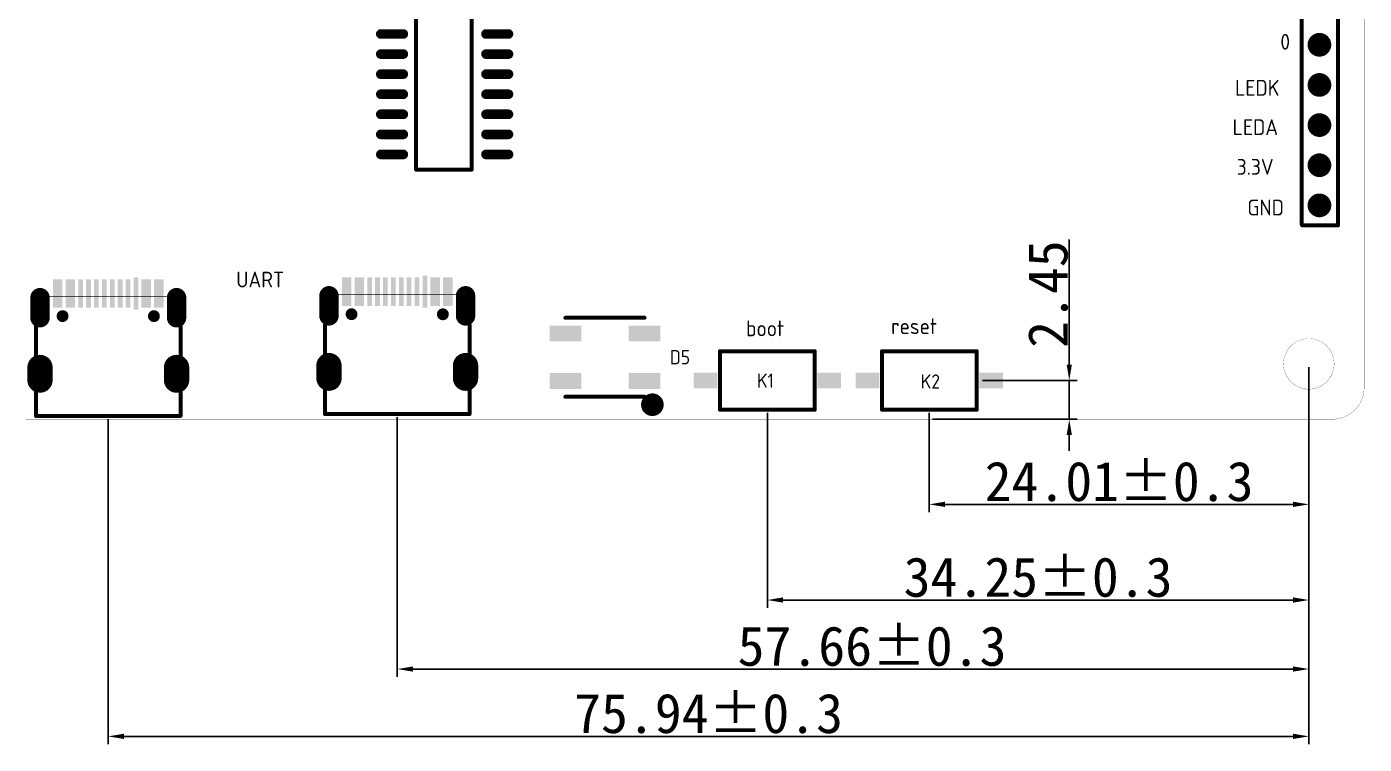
# Model space of a CAD drawing. Header units: millimetres. Extents: x 5267 to 5744, y 1644 to 2007.
# Drawn here: x 5597.7 to 5682.3, y 1777.2 to 1822.6 of the extents above; entities that cross this region are included whole.
import ezdxf

# ---------------------------------------------------------------- set-up
doc = ezdxf.new("R2010")
doc.units = ezdxf.units.MM
doc.header["$LTSCALE"] = 0.1
for name, color, linetype in [('dwg', 7, 'Continuous'), ('KEEPOUTLAYER', 6, 'Continuous'), ('MECHANICAL15', 56, 'Continuous'), ('MECHANICAL6', 56, 'Continuous'), ('MULTILAYER', 9, 'Continuous'), ('TOPOVERLAY', 2, 'Continuous'), ('TOPPASTE', 8, 'Continuous')]:
    doc.layers.add(name, color=color, linetype=linetype)
doc.styles.get("Standard").update_dxf_attribs({"font": 'isocp2.shx'})
doc.styles.add('VIEW 2.5', font='', dxfattribs={"height": 2.5})
doc.styles.get('VIEW 2.5').set_extended_font_data('SimSun')
doc.dimstyles.new('VIEW 2.5', dxfattribs={"dimtxt": 1, "dimasz": 1, "dimexe": 0.5, "dimexo": 0.2, "dimgap": 0.09, "dimtad": 1, "dimzin": 0, "dimdsep": 46, "dimtxsty": 'VIEW 2.5', "dimcen": 0.09, "dimclrd": 256, "dimclre": 256, "dimclrt": 256, "dimadec": 0, "dimazin": 0, "dimtp": 0.01, "dimtm": 0.01, "dimtfac": 0.6, "dimtmove": 0, "dimatfit": 0, "dimfxl": 1, "dimtolj": 1, "dimtzin": 0, "dimarcsym": 0})

# ---------------------------------------------------------------- blocks, each defined once
blk = doc.blocks.new('2_54_20_12')
at = {"layer": 'MULTILAYER', "const_width": 0.749999}
for points in [[(-0.375001, 0, 1), (0.375001, 0, 1)], [(2.164999, 0, 1), (2.915001, 0, 1)], [(4.704999, 0, 1), (5.455001, 0, 1)], [(7.244999, 0, 1), (7.995001, 0, 1)], [(9.784999, 0, 1), (10.535001, 0, 1)], [(12.324999, 0, 1), (13.075001, 0, 1)], [(14.864999, 0, 1), (15.615001, 0, 1)], [(17.404999, 0, 1), (18.155001, 0, 1)], [(19.944999, 0, 1), (20.695001, 0, 1)], [(22.484999, 0, 1), (23.235001, 0, 1)], [(25.024999, 0, 1), (25.775001, 0, 1)], [(27.564999, 0, 1), (28.315001, 0, 1)], [(30.104999, 0, 1), (30.855001, 0, 1)], [(32.644999, 0, 1), (33.395001, 0, 1)], [(35.184999, 0, 1), (35.935001, 0, 1)], [(37.724999, 0, 1), (38.475001, 0, 1)], [(40.264999, 0, 1), (41.015001, 0, 1)], [(42.804999, 0, 1), (43.555001, 0, 1)], [(45.344999, 0, 1), (46.095001, 0, 1)], [(47.884999, 0, 1), (48.635001, 0, 1)]]:
    blk.add_lwpolyline(points, format="xyb", close=True, dxfattribs=at)
at = {"layer": 'TOPOVERLAY', "const_width": 0.254}
for points in [[(-1.1176, -1.1176), (-1.1176, 1.1684)], [(49.53, 1.1684), (-1.1176, 1.1684)], [(49.53, -1.0668), (49.53, 1.1684)], [(49.3776, -1.1176), (-1.1176, -1.1176)], [(49.4792, -1.1176), (49.3776, -1.1176)], [(49.4792, -1.1176), (49.53, -1.0668)]]:
    blk.add_lwpolyline(points, dxfattribs=at)
at = {"layer": 'TOPOVERLAY', "const_width": 0.127}
for points in [[(-1.1811, 1.1684, 1), (-1.0541, 1.1684, 1)], [(-1.1811, 1.1684, 1), (-1.0541, 1.1684, 1)], [(49.4665, 1.1684, 1), (49.5935, 1.1684, 1)], [(49.4665, 1.1684, 1), (49.5935, 1.1684, 1)], [(-1.1811, -1.1176, 1), (-1.0541, -1.1176, 1)], [(-1.1811, -1.1176, 1), (-1.0541, -1.1176, 1)], [(49.3141, -1.1176, 1), (49.4411, -1.1176, 1)], [(49.3141, -1.1176, 1), (49.4411, -1.1176, 1)], [(49.4157, -1.1176, 1), (49.5427, -1.1176, 1)], [(49.4157, -1.1176, 1), (49.5427, -1.1176, 1)], [(49.4665, -1.0668, 1), (49.5935, -1.0668, 1)], [(49.4665, -1.0668, 1), (49.5935, -1.0668, 1)]]:
    blk.add_lwpolyline(points, format="xyb", close=True, dxfattribs=at)
blk = doc.blocks.new('5050_28')
at = {"layer": 'TOPOVERLAY'}
for points, const_width in [([(-0.282128, 5.491419, 1), (-0.712429, 5.491419, 1)], 1.000001), ([(-0.962429, 5.491419, 1), (-0.46243, 5.491419, 1)], 0.499999), ([(-0.532127, 5.491419, 1), (-0.032128, 5.491419, 1)], 0.499999), ([(-0.06078, 4.991423, 1), (0.06622, 4.991423, 1)], 0.127), ([(0.939221, 4.991425, 1), (1.066221, 4.991425, 1)], 0.127), ([(0.939221, 4.99142, 1), (1.066221, 4.99142, 1)], 0.127), ([(4.939226, 4.99142, 1), (5.066226, 4.99142, 1)], 0.127), ([(-0.06078, -0.00858, 1), (0.06622, -0.00858, 1)], 0.127), ([(4.93922, -0.00858, 1), (5.066221, -0.00858, 1)], 0.127)]:
    blk.add_lwpolyline(points, format="xyb", close=True, dxfattribs=dict(at, const_width=const_width))
at = {"layer": 'TOPOVERLAY', "const_width": 0.254}
for points in [[(5.002726, 4.99142), (0.00272, 4.991423)], [(1.002721, 4.991425), (1.002721, 4.99142)], [(5.00272, -0.00858), (0.00272, -0.00858)]]:
    blk.add_lwpolyline(points, dxfattribs=at)
at = {"layer": 'TOPPASTE'}
for points in [[(-0.99728, 3.49142), (1.002721, 3.49142), (-0.99728, 4.491418), (1.002721, 4.491418)], [(6.002721, 4.491419), (4.00272, 4.491418), (6.002721, 3.491421), (4.00272, 3.491421)], [(-0.99728, 0.491421), (1.002721, 0.491421), (-0.99728, 1.491419), (1.002721, 1.491419)], [(6.002721, 1.491419), (4.00272, 1.491419), (6.002721, 0.491421), (4.00272, 0.491421)]]:
    blk.add_solid(points, dxfattribs=at)
blk = doc.blocks.new('KEY_39')
at = {"layer": 'TOPOVERLAY', "const_width": 0.254}
for points in [[(-0.004308, 3.688964), (5.995703, 3.688964)], [(-0.004308, -0.011036), (-0.004308, 3.688964)], [(5.995698, -0.011036), (5.995703, 3.688964)], [(-0.004308, -0.011036), (5.995698, -0.011036)]]:
    blk.add_lwpolyline(points, dxfattribs=at)
at = {"layer": 'TOPOVERLAY', "const_width": 0.127}
for points in [[(-0.067808, 3.688964, 1), (0.059192, 3.688964, 1)], [(-0.067808, 3.688964, 1), (0.059192, 3.688964, 1)], [(5.932203, 3.688964, 1), (6.059203, 3.688964, 1)], [(5.932203, 3.688964, 1), (6.059203, 3.688964, 1)], [(-0.067808, -0.011036, 1), (0.059192, -0.011036, 1)], [(-0.067808, -0.011036, 1), (0.059192, -0.011036, 1)], [(5.932198, -0.011036, 1), (6.059198, -0.011036, 1)], [(5.932198, -0.011036, 1), (6.059198, -0.011036, 1)]]:
    blk.add_lwpolyline(points, format="xyb", close=True, dxfattribs=at)
at = {"layer": 'TOPPASTE'}
for points in [[(-0.174302, 2.338956), (-1.674299, 2.338956), (-0.174302, 1.338958), (-1.674299, 1.338958)], [(7.64969, 2.338956), (6.149693, 2.338956), (7.64969, 1.338958), (6.149693, 1.338958)]]:
    blk.add_solid(points, dxfattribs=at)
blk = doc.blocks.new('KEY_40')
at = {"layer": 'TOPOVERLAY', "const_width": 0.254}
for points in [[(-0.004308, 3.688964), (5.995703, 3.688964)], [(-0.004308, -0.011036), (-0.004308, 3.688964)], [(5.995698, -0.011036), (5.995703, 3.688964)], [(-0.004308, -0.011036), (5.995698, -0.011036)]]:
    blk.add_lwpolyline(points, dxfattribs=at)
at = {"layer": 'TOPOVERLAY', "const_width": 0.127}
for points in [[(-0.067808, 3.688964, 1), (0.059192, 3.688964, 1)], [(-0.067808, 3.688964, 1), (0.059192, 3.688964, 1)], [(5.932203, 3.688964, 1), (6.059203, 3.688964, 1)], [(5.932203, 3.688964, 1), (6.059203, 3.688964, 1)], [(-0.067808, -0.011036, 1), (0.059192, -0.011036, 1)], [(-0.067808, -0.011036, 1), (0.059192, -0.011036, 1)], [(5.932198, -0.011036, 1), (6.059198, -0.011036, 1)], [(5.932198, -0.011036, 1), (6.059198, -0.011036, 1)]]:
    blk.add_lwpolyline(points, format="xyb", close=True, dxfattribs=at)
at = {"layer": 'TOPPASTE'}
for points in [[(-0.174302, 2.338956), (-1.674299, 2.338956), (-0.174302, 1.338958), (-1.674299, 1.338958)], [(7.64969, 2.338956), (6.149693, 2.338956), (7.64969, 1.338958), (6.149693, 1.338958)]]:
    blk.add_solid(points, dxfattribs=at)
blk = doc.blocks.new('SOP16_74')
at = {"layer": 'TOPOVERLAY', "const_width": 0.254}
for points in [[(-2.224402, -7.63033), (-2.224402, 2.854978)], [(-2.173587, 2.854978), (-1.132192, 2.85498)], [(0.137803, 2.85498), (1.2554, 2.849895)], [(1.280808, 2.829578), (1.285888, -7.630333)], [(-2.224402, -7.63033), (1.285888, -7.630333)]]:
    blk.add_lwpolyline(points, dxfattribs=at)
at = {"layer": 'TOPOVERLAY', "const_width": 0.127}
for points in [[(-2.287902, 2.854978, 1), (-2.160902, 2.854978, 1)], [(-2.237087, 2.854978, 1), (-2.110087, 2.854978, 1)], [(-1.195695, 2.85498, 1), (-1.068695, 2.85498, 1)], [(-1.195692, 2.85498, 1), (-1.068692, 2.85498, 1)], [(0.074303, 2.85498, 1), (0.201303, 2.85498, 1)], [(0.074305, 2.85498, 1), (0.201305, 2.85498, 1)], [(1.1919, 2.849895, 1), (1.3189, 2.849895, 1)], [(1.217308, 2.829578, 1), (1.344308, 2.829578, 1)], [(-2.287902, -7.63033, 1), (-2.160902, -7.63033, 1)], [(-2.287902, -7.63033, 1), (-2.160902, -7.63033, 1)], [(1.222388, -7.630333, 1), (1.349388, -7.630333, 1)], [(1.222388, -7.630333, 1), (1.349388, -7.630333, 1)]]:
    blk.add_lwpolyline(points, format="xyb", close=True, dxfattribs=at)
at = {"layer": 'TOPOVERLAY', "const_width": 0.254}
blk.add_lwpolyline([(0.137805, 2.85498, -1), (-1.132195, 2.85498)], format="xyb", dxfattribs=at)
at = {"layer": 'TOPPASTE', "const_width": 0.6096}
for points in [[(-3.037192, 2.219983), (-4.459592, 2.219983)], [(3.617595, 2.21999), (2.195195, 2.21999)], [(-3.037195, 0.949983), (-4.459595, 0.949983)], [(3.617598, 0.949985), (2.195198, 0.949985)], [(-3.037187, -0.32002), (-4.459587, -0.32002)], [(3.617598, -0.320012), (2.195198, -0.320012)], [(-3.037192, -1.590017), (-4.459592, -1.590017)], [(3.617598, -1.59001), (2.195198, -1.59001)], [(-3.037195, -2.860017), (-4.459595, -2.860017)], [(3.617598, -2.860012), (2.195198, -2.860012)], [(-3.037192, -4.13002), (-4.459592, -4.13002)], [(3.617595, -4.13001), (2.195195, -4.13001)], [(-3.037192, -5.400015), (-4.459592, -5.400015)], [(3.617598, -5.400015), (2.195198, -5.400015)], [(-3.037187, -6.670022), (-4.459587, -6.670022)], [(3.617598, -6.670012), (2.195198, -6.670012)]]:
    blk.add_lwpolyline(points, dxfattribs=at)
at = {"layer": 'TOPPASTE', "const_width": 0.3048}
for points in [[(-4.611992, 2.219983, 1), (-4.307192, 2.219983, 1)], [(-3.189592, 2.219983, 1), (-2.884792, 2.219983, 1)], [(2.042795, 2.21999, 1), (2.347595, 2.21999, 1)], [(3.465195, 2.21999, 1), (3.769995, 2.21999, 1)], [(-4.611995, 0.949983, 1), (-4.307195, 0.949983, 1)], [(-3.189595, 0.949983, 1), (-2.884795, 0.949983, 1)], [(2.042798, 0.949985, 1), (2.347598, 0.949985, 1)], [(3.465198, 0.949985, 1), (3.769998, 0.949985, 1)], [(-4.611987, -0.32002, 1), (-4.307187, -0.32002, 1)], [(-3.189587, -0.32002, 1), (-2.884787, -0.32002, 1)], [(2.042798, -0.320012, 1), (2.347598, -0.320012, 1)], [(3.465198, -0.320012, 1), (3.769998, -0.320012, 1)], [(-4.611992, -1.590017, 1), (-4.307192, -1.590017, 1)], [(-3.189592, -1.590017, 1), (-2.884792, -1.590017, 1)], [(2.042798, -1.59001, 1), (2.347598, -1.59001, 1)], [(3.465198, -1.59001, 1), (3.769998, -1.59001, 1)], [(-4.611995, -2.860017, 1), (-4.307195, -2.860017, 1)], [(-3.189595, -2.860017, 1), (-2.884795, -2.860017, 1)], [(2.042798, -2.860012, 1), (2.347598, -2.860012, 1)], [(3.465198, -2.860012, 1), (3.769998, -2.860012, 1)], [(-4.611992, -4.13002, 1), (-4.307192, -4.13002, 1)], [(-3.189592, -4.13002, 1), (-2.884792, -4.13002, 1)], [(2.042795, -4.13001, 1), (2.347595, -4.13001, 1)], [(3.465195, -4.13001, 1), (3.769995, -4.13001, 1)], [(-4.611992, -5.400015, 1), (-4.307192, -5.400015, 1)], [(-3.189592, -5.400015, 1), (-2.884792, -5.400015, 1)], [(2.042798, -5.400015, 1), (2.347598, -5.400015, 1)], [(3.465198, -5.400015, 1), (3.769998, -5.400015, 1)], [(-4.611987, -6.670022, 1), (-4.307187, -6.670022, 1)], [(-3.189587, -6.670022, 1), (-2.884787, -6.670022, 1)], [(2.042798, -6.670012, 1), (2.347598, -6.670012, 1)], [(3.465198, -6.670012, 1), (3.769998, -6.670012, 1)]]:
    blk.add_lwpolyline(points, format="xyb", close=True, dxfattribs=at)
blk = doc.blocks.new('USB_C_SMD_KH_TYPE_C_16P_78')
at = {"layer": 'MECHANICAL15', "const_width": 0.0508}
for points in [[(-4.47455, 2.478933), (4.465437, 2.478933)], [(-4.47455, -5.071064), (-4.47455, 2.478933)], [(4.465437, -5.071064), (4.465437, 2.478933)], [(-4.47455, -5.071064), (4.465437, -5.071064)]]:
    blk.add_lwpolyline(points, dxfattribs=at)
at = {"layer": 'MECHANICAL15', "const_width": 0.0254}
for points in [[(-4.48725, 2.478933, 1), (-4.46185, 2.478933, 1)], [(-4.48725, 2.478933, 1), (-4.46185, 2.478933, 1)], [(4.452737, 2.478933, 1), (4.478137, 2.478933, 1)], [(4.452737, 2.478933, 1), (4.478137, 2.478933, 1)], [(-4.48725, -5.071064, 1), (-4.46185, -5.071064, 1)], [(-4.48725, -5.071064, 1), (-4.46185, -5.071064, 1)], [(4.452737, -5.071064, 1), (4.478137, -5.071064, 1)], [(4.452737, -5.071064, 1), (4.478137, -5.071064, 1)]]:
    blk.add_lwpolyline(points, format="xyb", close=True, dxfattribs=at)
at = {"layer": 'MECHANICAL6'}
for points, const_width in [([(-2.769575, 1.243985, 1), (-3.019511, 1.243985, 1)], 0.250012), ([(-3.082013, 1.243985, 1), (-2.95701, 1.243985, 1)], 0.125006), ([(-2.832077, 1.243985, 1), (-2.707074, 1.243985, 1)], 0.125006), ([(3.010449, 1.243985, 1), (2.760513, 1.243985, 1)], 0.250012), ([(2.698011, 1.243985, 1), (2.823014, 1.243985, 1)], 0.125006), ([(2.947947, 1.243985, 1), (3.07295, 1.243985, 1)], 0.125006)]:
    blk.add_lwpolyline(points, format="xyb", close=True, dxfattribs=dict(at, const_width=const_width))
at = {"layer": 'MULTILAYER'}
for points, const_width in [([(-4.324589, 2.41155), (-4.324589, 1.136952)], 1.2254), ([(4.315579, 2.41155), (4.315579, 1.136952)], 1.2254), ([(-4.324591, -2.005924), (-4.324591, -2.805923)], 1.599999), ([(4.315579, -2.005924), (4.315579, -2.805923)], 1.599999)]:
    blk.add_lwpolyline(points, dxfattribs=dict(at, const_width=const_width))
for points, const_width in [([(-4.630938, 2.41155, 1), (-4.018239, 2.41155, 1)], 0.612699), ([(4.00923, 2.41155, 1), (4.621929, 2.41155, 1)], 0.612699), ([(-4.630938, 1.136952, 1), (-4.018239, 1.136952, 1)], 0.612699), ([(4.00923, 1.136952, 1), (4.621929, 1.136952, 1)], 0.612699), ([(-3.084129, 1.243312, 1), (-2.709128, 1.243312, 1)], 0.375001), ([(2.692669, 1.240112, 1), (3.06767, 1.240112, 1)], 0.375001), ([(-4.72459, -2.005924, 1), (-3.924592, -2.005924, 1)], 0.799998), ([(3.91558, -2.005924, 1), (4.715579, -2.005924, 1)], 0.799998), ([(-4.72459, -2.805923, 1), (-3.924592, -2.805923, 1)], 0.799998), ([(3.91558, -2.805923, 1), (4.715579, -2.805923, 1)], 0.799998)]:
    blk.add_lwpolyline(points, format="xyb", close=True, dxfattribs=dict(at, const_width=const_width))
at = {"layer": 'TOPOVERLAY', "const_width": 0.254}
for points in [[(-4.576557, -1.314176), (-4.576557, 0.582112)], [(4.567443, -1.314176), (4.567443, 0.582112)], [(-4.576557, -5.071039), (-4.576557, -3.497966)], [(4.567443, -5.071039), (4.567443, -3.497966)], [(-4.576557, -5.071039), (4.567443, -5.071039)]]:
    blk.add_lwpolyline(points, dxfattribs=at)
at = {"layer": 'TOPOVERLAY', "const_width": 0.127}
for points in [[(-4.640057, 0.582112, 1), (-4.513057, 0.582112, 1)], [(4.503943, 0.582112, 1), (4.630943, 0.582112, 1)], [(-4.640057, -1.314176, 1), (-4.513057, -1.314176, 1)], [(4.503943, -1.314176, 1), (4.630943, -1.314176, 1)], [(-4.640057, -3.497966, 1), (-4.513057, -3.497966, 1)], [(4.503943, -3.497966, 1), (4.630943, -3.497966, 1)], [(-4.640057, -5.071039, 1), (-4.513057, -5.071039, 1)], [(-4.640057, -5.071039, 1), (-4.513057, -5.071039, 1)], [(4.503943, -5.071039, 1), (4.630943, -5.071039, 1)], [(4.503943, -5.071039, 1), (4.630943, -5.071039, 1)]]:
    blk.add_lwpolyline(points, format="xyb", close=True, dxfattribs=at)
at = {"layer": 'TOPPASTE'}
for points in [[(-3.504542, 1.774068), (-3.204543, 1.774068), (-3.504542, 3.574064), (-3.204543, 3.574064)], [(-3.204561, 1.774068), (-2.904561, 1.774068), (-3.204561, 3.574064), (-2.904561, 3.574064)], [(-2.704442, 1.774068), (-2.404443, 1.774068), (-2.704442, 3.574064), (-2.404443, 3.574064)], [(-2.404463, 1.774068), (-2.104464, 1.774068), (-2.404463, 3.574064), (-2.104464, 3.574064)], [(-1.904591, 1.774068), (-1.604592, 1.774068), (-1.904591, 3.574064), (-1.604592, 3.574064)], [(-1.404465, 1.774068), (-1.104466, 1.774068), (-1.404465, 3.574064), (-1.104466, 3.574064)], [(-0.90458, 1.774071), (-0.604581, 1.774071), (-0.90458, 3.574067), (-0.604581, 3.574067)], [(-0.40448, 1.774071), (-0.10448, 1.774071), (-0.40448, 3.574067), (-0.10448, 3.574067)], [(0.095418, 1.774071), (0.395417, 1.774071), (0.095418, 3.574067), (0.395417, 3.574067)], [(0.595518, 1.774071), (0.895518, 1.774071), (0.595518, 3.574067), (0.895518, 3.574067)], [(1.095149, 1.774068), (1.395148, 1.774068), (1.095149, 3.574064), (1.395148, 3.574064)], [(1.595529, 1.655768), (1.895528, 1.655768), (1.595529, 3.692365), (1.895528, 3.692365)], [(2.095398, 1.774068), (2.395398, 1.774068), (2.095398, 3.574064), (2.395398, 3.574064)], [(2.395629, 1.774068), (2.695628, 1.774068), (2.395629, 3.574064), (2.695628, 3.574064)], [(2.895501, 1.774068), (3.1955, 1.774068), (2.895501, 3.574064), (3.1955, 3.574064)], [(3.195475, 1.774068), (3.495474, 1.774068), (3.195475, 3.574064), (3.495474, 3.574064)]]:
    blk.add_solid(points, dxfattribs=at)
blk = doc.blocks.new('USB_C_SMD_KH_TYPE_C_16P_79')
at = {"layer": 'MECHANICAL15', "const_width": 0.0508}
for points in [[(-4.47455, -5.071064), (-4.47455, 2.478933)], [(-4.47455, 2.478933), (4.465437, 2.478933)], [(4.465437, -5.071064), (4.465437, 2.478933)], [(-4.47455, -5.071064), (4.465437, -5.071064)]]:
    blk.add_lwpolyline(points, dxfattribs=at)
at = {"layer": 'MECHANICAL15', "const_width": 0.0254}
for points in [[(-4.48725, 2.478933, 1), (-4.46185, 2.478933, 1)], [(-4.48725, 2.478933, 1), (-4.46185, 2.478933, 1)], [(4.452737, 2.478933, 1), (4.478137, 2.478933, 1)], [(4.452737, 2.478933, 1), (4.478137, 2.478933, 1)], [(-4.48725, -5.071064, 1), (-4.46185, -5.071064, 1)], [(-4.48725, -5.071064, 1), (-4.46185, -5.071064, 1)], [(4.452737, -5.071064, 1), (4.478137, -5.071064, 1)], [(4.452737, -5.071064, 1), (4.478137, -5.071064, 1)]]:
    blk.add_lwpolyline(points, format="xyb", close=True, dxfattribs=at)
at = {"layer": 'MECHANICAL6'}
for points, const_width in [([(-2.769575, 1.243985, 1), (-3.019511, 1.243985, 1)], 0.250012), ([(-3.082013, 1.243985, 1), (-2.95701, 1.243985, 1)], 0.125006), ([(-2.832077, 1.243985, 1), (-2.707074, 1.243985, 1)], 0.125006), ([(3.010449, 1.243985, 1), (2.760513, 1.243985, 1)], 0.250012), ([(2.698011, 1.243985, 1), (2.823014, 1.243985, 1)], 0.125006), ([(2.947947, 1.243985, 1), (3.07295, 1.243985, 1)], 0.125006)]:
    blk.add_lwpolyline(points, format="xyb", close=True, dxfattribs=dict(at, const_width=const_width))
at = {"layer": 'MULTILAYER'}
for points, const_width in [([(-4.324589, 2.41155), (-4.324589, 1.136952)], 1.2254), ([(4.315579, 2.41155), (4.315579, 1.136952)], 1.2254), ([(-4.324591, -2.005924), (-4.324591, -2.805923)], 1.599999), ([(4.315579, -2.005924), (4.315579, -2.805923)], 1.599999)]:
    blk.add_lwpolyline(points, dxfattribs=dict(at, const_width=const_width))
for points, const_width in [([(-4.630938, 2.41155, 1), (-4.018239, 2.41155, 1)], 0.612699), ([(4.00923, 2.41155, 1), (4.621929, 2.41155, 1)], 0.612699), ([(-4.630938, 1.136952, 1), (-4.018239, 1.136952, 1)], 0.612699), ([(4.00923, 1.136952, 1), (4.621929, 1.136952, 1)], 0.612699), ([(-3.084129, 1.243312, 1), (-2.709128, 1.243312, 1)], 0.375001), ([(2.692669, 1.240112, 1), (3.06767, 1.240112, 1)], 0.375001), ([(-4.72459, -2.005924, 1), (-3.924592, -2.005924, 1)], 0.799998), ([(3.91558, -2.005924, 1), (4.715579, -2.005924, 1)], 0.799998), ([(-4.72459, -2.805923, 1), (-3.924592, -2.805923, 1)], 0.799998), ([(3.91558, -2.805923, 1), (4.715579, -2.805923, 1)], 0.799998)]:
    blk.add_lwpolyline(points, format="xyb", close=True, dxfattribs=dict(at, const_width=const_width))
at = {"layer": 'TOPOVERLAY', "const_width": 0.254}
for points in [[(-4.576557, -1.314176), (-4.576557, 0.582112)], [(4.567443, -1.314176), (4.567443, 0.582112)], [(-4.576557, -5.071039), (-4.576557, -3.497966)], [(4.567443, -5.071039), (4.567443, -3.497966)], [(-4.576557, -5.071039), (4.567443, -5.071039)]]:
    blk.add_lwpolyline(points, dxfattribs=at)
at = {"layer": 'TOPOVERLAY', "const_width": 0.127}
for points in [[(-4.640057, 0.582112, 1), (-4.513057, 0.582112, 1)], [(4.503943, 0.582112, 1), (4.630943, 0.582112, 1)], [(-4.640057, -1.314176, 1), (-4.513057, -1.314176, 1)], [(4.503943, -1.314176, 1), (4.630943, -1.314176, 1)], [(-4.640057, -3.497966, 1), (-4.513057, -3.497966, 1)], [(4.503943, -3.497966, 1), (4.630943, -3.497966, 1)], [(-4.640057, -5.071039, 1), (-4.513057, -5.071039, 1)], [(-4.640057, -5.071039, 1), (-4.513057, -5.071039, 1)], [(4.503943, -5.071039, 1), (4.630943, -5.071039, 1)], [(4.503943, -5.071039, 1), (4.630943, -5.071039, 1)]]:
    blk.add_lwpolyline(points, format="xyb", close=True, dxfattribs=at)
at = {"layer": 'TOPPASTE'}
for points in [[(-3.504542, 1.774068), (-3.204543, 1.774068), (-3.504542, 3.574064), (-3.204543, 3.574064)], [(-3.204561, 1.774068), (-2.904561, 1.774068), (-3.204561, 3.574064), (-2.904561, 3.574064)], [(-2.704442, 1.774068), (-2.404443, 1.774068), (-2.704442, 3.574064), (-2.404443, 3.574064)], [(-2.404463, 1.774068), (-2.104464, 1.774068), (-2.404463, 3.574064), (-2.104464, 3.574064)], [(-1.904591, 1.774068), (-1.604592, 1.774068), (-1.904591, 3.574064), (-1.604592, 3.574064)], [(-1.404465, 1.774068), (-1.104466, 1.774068), (-1.404465, 3.574064), (-1.104466, 3.574064)], [(-0.90458, 1.774071), (-0.604581, 1.774071), (-0.90458, 3.574067), (-0.604581, 3.574067)], [(-0.40448, 1.774071), (-0.10448, 1.774071), (-0.40448, 3.574067), (-0.10448, 3.574067)], [(0.095418, 1.774071), (0.395417, 1.774071), (0.095418, 3.574067), (0.395417, 3.574067)], [(0.595518, 1.774071), (0.895518, 1.774071), (0.595518, 3.574067), (0.895518, 3.574067)], [(1.095149, 1.774068), (1.395148, 1.774068), (1.095149, 3.574064), (1.395148, 3.574064)], [(1.595529, 1.655768), (1.895528, 1.655768), (1.595529, 3.692365), (1.895528, 3.692365)], [(2.095398, 1.774068), (2.395398, 1.774068), (2.095398, 3.574064), (2.395398, 3.574064)], [(2.395629, 1.774068), (2.695628, 1.774068), (2.395629, 3.574064), (2.695628, 3.574064)], [(2.895501, 1.774068), (3.1955, 1.774068), (2.895501, 3.574064), (3.1955, 3.574064)], [(3.195475, 1.774068), (3.495474, 1.774068), (3.195475, 3.574064), (3.495474, 3.574064)]]:
    blk.add_solid(points, dxfattribs=at)
blk = doc.blocks.new('*D35')
at = {"layer": 'Defpoints', "color": 0, "ltscale": 100, "transparency": 16777216}
for p in [(5678.78, 1801.253), (5654.773, 1798.356), (5654.773, 1792.365)]:
    blk.add_point(p, dxfattribs=at)
at = {"layer": 'dwg', "lineweight": -2, "ltscale": 100, "transparency": 16777216}
for p, q in [((5678.78, 1801.053), (5678.78, 1791.865)), ((5654.773, 1798.156), (5654.773, 1791.865)), ((5677.78, 1792.365), (5655.773, 1792.365))]:
    blk.add_line(p, q, dxfattribs=at)
at = {"layer": 'dwg', "ltscale": 100, "transparency": 16777216}
for points in [[(5655.773, 1792.532), (5655.773, 1792.198), (5654.773, 1792.365)], [(5677.78, 1792.532), (5677.78, 1792.198), (5678.78, 1792.365)]]:
    blk.add_solid(points, dxfattribs=at)
at = {"layer": 'dwg', "ltscale": 100, "transparency": 16777216, "insert": (5666.776, 1793.803), "char_height": 2.5, "attachment_point": 5, "style": 'VIEW 2.5'}
blk.add_mtext('\\A1;24.01%%P0.3', dxfattribs=at)
blk = doc.blocks.new('*D36')
at = {"layer": 'Defpoints', "color": 0, "ltscale": 100, "transparency": 16777216}
for p in [(5678.78, 1801.253), (5644.527, 1798.356), (5644.527, 1786.312)]:
    blk.add_point(p, dxfattribs=at)
at = {"layer": 'dwg', "lineweight": -2, "ltscale": 100, "transparency": 16777216}
for p, q in [((5678.78, 1801.053), (5678.78, 1785.812)), ((5644.527, 1798.156), (5644.527, 1785.812)), ((5677.78, 1786.312), (5645.527, 1786.312))]:
    blk.add_line(p, q, dxfattribs=at)
at = {"layer": 'dwg', "ltscale": 100, "transparency": 16777216}
for points in [[(5645.527, 1786.479), (5645.527, 1786.146), (5644.527, 1786.312)], [(5677.78, 1786.479), (5677.78, 1786.146), (5678.78, 1786.312)]]:
    blk.add_solid(points, dxfattribs=at)
at = {"layer": 'dwg', "ltscale": 100, "transparency": 16777216, "insert": (5661.653, 1787.75), "char_height": 2.5, "attachment_point": 5, "style": 'VIEW 2.5'}
blk.add_mtext('\\A1;34.25%%P0.3', dxfattribs=at)
blk = doc.blocks.new('*D21')
at = {"layer": 'Defpoints', "color": 0, "ltscale": 100, "transparency": 16777216}
for p in [(5657.927, 1800.206), (5663.626, 1800.206), (5654.773, 1797.753)]:
    blk.add_point(p, dxfattribs=at)
at = {"layer": 'dwg', "lineweight": -2, "ltscale": 100, "transparency": 16777216}
for p, q in [((5663.626, 1801.206), (5663.626, 1809.132)), ((5658.127, 1800.206), (5664.126, 1800.206)), ((5663.626, 1797.753), (5663.626, 1800.206)), ((5654.973, 1797.753), (5664.126, 1797.753)), ((5663.626, 1796.753), (5663.626, 1795.753))]:
    blk.add_line(p, q, dxfattribs=at)
at = {"layer": 'dwg', "ltscale": 100, "transparency": 16777216}
for points in [[(5663.459, 1801.206), (5663.793, 1801.206), (5663.626, 1800.206)], [(5663.459, 1796.753), (5663.793, 1796.753), (5663.626, 1797.753)]]:
    blk.add_solid(points, dxfattribs=at)
at = {"layer": 'dwg', "ltscale": 100, "transparency": 16777216, "insert": (5662.286, 1805.669), "char_height": 2.5, "attachment_point": 5, "rotation": 90, "style": 'VIEW 2.5'}
blk.add_mtext('\\A1;2.45', dxfattribs=at)
blk = doc.blocks.new('*D37')
at = {"layer": 'Defpoints', "color": 0, "ltscale": 100, "transparency": 16777216}
for p in [(5678.78, 1801.253), (5621.115, 1798.081), (5621.115, 1781.945)]:
    blk.add_point(p, dxfattribs=at)
at = {"layer": 'dwg', "lineweight": -2, "ltscale": 100, "transparency": 16777216}
for p, q in [((5678.78, 1801.053), (5678.78, 1781.445)), ((5621.115, 1797.881), (5621.115, 1781.445)), ((5677.78, 1781.945), (5622.115, 1781.945))]:
    blk.add_line(p, q, dxfattribs=at)
at = {"layer": 'dwg', "ltscale": 100, "transparency": 16777216}
for points in [[(5622.115, 1782.111), (5622.115, 1781.778), (5621.115, 1781.945)], [(5677.78, 1782.111), (5677.78, 1781.778), (5678.78, 1781.945)]]:
    blk.add_solid(points, dxfattribs=at)
at = {"layer": 'dwg', "ltscale": 100, "transparency": 16777216, "insert": (5651.148, 1783.382), "char_height": 2.5, "attachment_point": 5, "style": 'VIEW 2.5'}
blk.add_mtext('\\A1;57.66%%P0.3', dxfattribs=at)
blk = doc.blocks.new('*D38')
at = {"layer": 'Defpoints', "color": 0, "ltscale": 100, "transparency": 16777216}
for p in [(5678.78, 1801.253), (5602.835, 1797.962), (5602.835, 1777.686)]:
    blk.add_point(p, dxfattribs=at)
at = {"layer": 'dwg', "lineweight": -2, "ltscale": 100, "transparency": 16777216}
for p, q in [((5678.78, 1801.053), (5678.78, 1777.186)), ((5602.835, 1797.762), (5602.835, 1777.186)), ((5677.78, 1777.686), (5603.835, 1777.686))]:
    blk.add_line(p, q, dxfattribs=at)
at = {"layer": 'dwg', "ltscale": 100, "transparency": 16777216}
for points in [[(5603.835, 1777.853), (5603.835, 1777.519), (5602.835, 1777.686)], [(5677.78, 1777.853), (5677.78, 1777.519), (5678.78, 1777.686)]]:
    blk.add_solid(points, dxfattribs=at)
at = {"layer": 'dwg', "ltscale": 100, "transparency": 16777216, "insert": (5640.807, 1779.124), "char_height": 2.5, "attachment_point": 5, "style": 'VIEW 2.5'}
blk.add_mtext('\\A1;75.94%%P0.3', dxfattribs=at)

msp = doc.modelspace()

# ---------------------------------------------------------------- linework, layer by layer
at = {"layer": 'KEEPOUTLAYER', "const_width": 0.0127}
for points in [[(5682.279, 1799.753), (5682.279, 1871.005)], [(5597.632, 1797.753), (5680.28, 1797.753)]]:
    msp.add_lwpolyline(points, dxfattribs=at)
at = {"layer": 'KEEPOUTLAYER'}
for points, const_width in [([(5680.38, 1801.253, 1), (5677.18, 1801.253, 1)], 0.0127), ([(5677.176, 1801.253, 1), (5677.183, 1801.253, 1)], 0.00635), ([(5680.376, 1801.253, 1), (5680.383, 1801.253, 1)], 0.00635), ([(5682.276, 1799.753, 1), (5682.283, 1799.753, 1)], 0.00635), ([(5682.276, 1799.753, 1), (5682.283, 1799.753, 1)], 0.00635), ([(5680.276, 1797.753, 1), (5680.283, 1797.753, 1)], 0.00635), ([(5680.276, 1797.753, 1), (5680.283, 1797.753, 1)], 0.00635)]:
    msp.add_lwpolyline(points, format="xyb", close=True, dxfattribs=dict(at, const_width=const_width))
at = {"layer": 'KEEPOUTLAYER', "const_width": 0.0127}
msp.add_lwpolyline([(5682.279, 1799.753, -0.414214), (5680.28, 1797.753)], format="xyb", dxfattribs=at)

# ---------------------------------------------------------------- block references
for name, p, rotation in [('2_54_20_12', (5679.451, 1859.543), 270), ('5050_28', (5636.756, 1804.163), 180)]:
    msp.add_blockref(name, p, dxfattribs=dict(rotation=rotation))
for name, p in [('SOP16_74', (5624.534, 1821.176)), ('USB_C_SMD_KH_TYPE_C_16P_79', (5602.839, 1803.033)), ('USB_C_SMD_KH_TYPE_C_16P_78', (5621.12, 1803.152)), ('KEY_39', (5641.531, 1798.367)), ('KEY_40', (5651.778, 1798.367))]:
    msp.add_blockref(name, p)

# ---------------------------------------------------------------- texts
at = {"layer": 'TOPOVERLAY'}
for s, height, p in [('0', 1, (5676.978, 1821.135)), ('LEDK', 1, (5674.113, 1818.219)), ('LEDA', 1, (5673.96, 1815.73)), ('3.3V', 1, (5674.219, 1813.221)), ('GND', 1, (5674.895, 1810.645)), ('UART', 1, (5610.928, 1806.088)), ('boot', 1, (5643.177, 1803)), ('reset', 1, (5652.355, 1803.137)), ('D5', 0.9, (5638.356, 1801.227)), ('K1', 0.9, (5643.873, 1799.744)), ('K2', 0.9, (5654.231, 1799.688))]:
    msp.add_text(s, height=height, dxfattribs=at).set_placement(p)

# ---------------------------------------------------------------- dimensions: what is measured, and where the dimension line sits
at = {"layer": 'dwg', "color": 0, "ltscale": 100}
dim = msp.add_linear_dim(base=(5663.626, 1800.206), p1=(5654.773, 1797.753), p2=(5657.927, 1800.206), angle=90, dimstyle='VIEW 2.5', override={"dimfxl": 0.5, "dimarcsym": 1}, dxfattribs=at)
dim.commit()
dim.dimension.update_dxf_attribs({"geometry": '*D21', "text_midpoint": (5662.286, 1805.669)})
for base, p1, p2, picture, middle in [((5602.8347, 1777.6861), (5678.7795, 1801.2534), (5602.8347, 1797.9618), '*D38', (5640.8071, 1777.6861)), ((5621.1152, 1781.9447), (5678.7795, 1801.2534), (5621.1152, 1798.0812), '*D37', (5651.148, 1781.9447)), ((5644.527, 1786.312), (5678.78, 1801.253), (5644.527, 1798.356), '*D36', (5661.653, 1786.312)), ((5654.773, 1792.365), (5678.78, 1801.253), (5654.773, 1798.356), '*D35', (5666.776, 1792.365))]:
    dim = msp.add_linear_dim(base=base, p1=p1, p2=p2, text='<>%%P0.3', dimstyle='VIEW 2.5', override={"dimfxl": 0.5, "dimarcsym": 1}, dxfattribs=at)
    dim.commit()
    dim.dimension.update_dxf_attribs({"geometry": picture, "text_midpoint": middle, "dimtype": 160})

doc.saveas('drawing.dxf')
